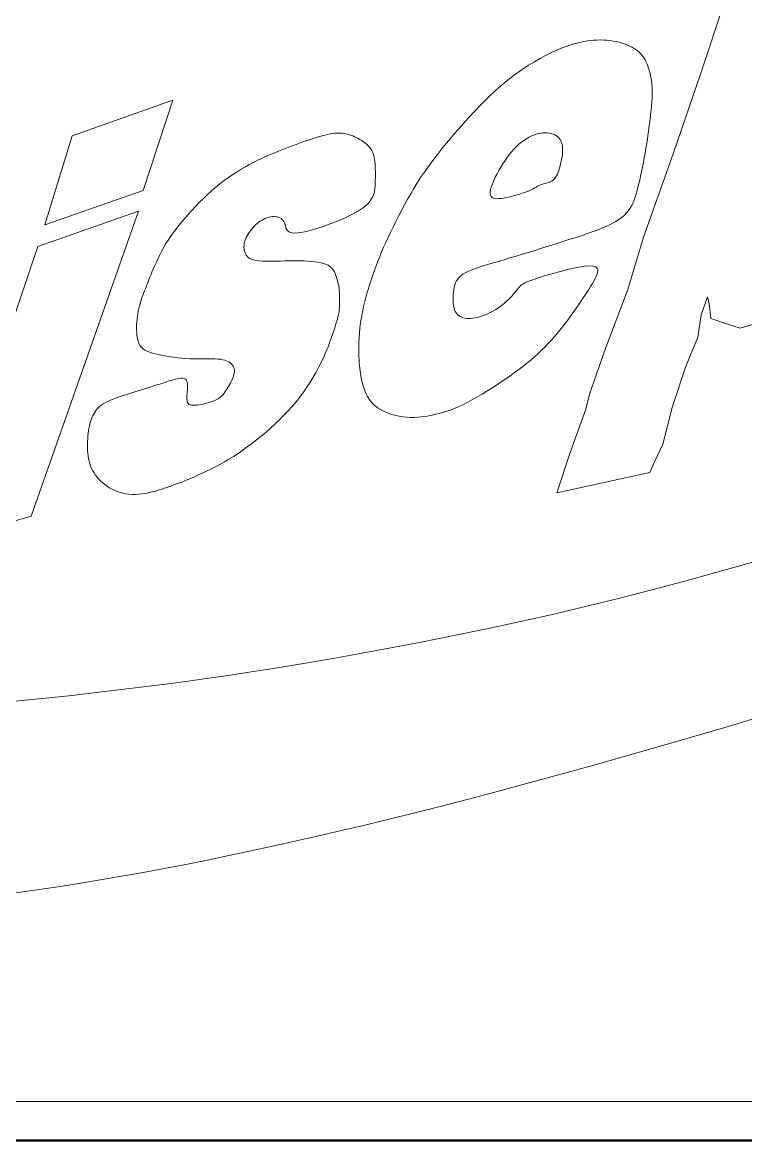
# Model space of a CAD drawing. Header units: millimetres. Extents: x 150 to 4305, y 150 to 3000.
# Drawn here: x 1101.8 to 1163.6, y 150 to 245.6 of the extents above; entities that cross this region are included whole.
import ezdxf

# ---------------------------------------------------------------- set-up
doc = ezdxf.new("R2010")
doc.units = ezdxf.units.MM
doc.header["$LTSCALE"] = 15
for name, color, linetype, lineweight in [('圖框 (ISO)', 7, 'Continuous', 50), ('圖框層', 7, 'Continuous', 20), ('標題 (ISO)', 7, 'Continuous', 50), ('輪廓線層', 7, 'Continuous', 13)]:
    doc.layers.add(name, color=color, linetype=linetype, lineweight=lineweight)
doc.styles.add('文字型式124', font='kaiu.ttf')
doc.styles.add('文字型式61', font='kaiu.ttf')
doc.styles.add('文字型式65', font='kaiu.ttf')
doc.styles.add('文字型式85', font='kaiu.ttf')
doc.styles.add('文字型式88', font='kaiu.ttf')

# ---------------------------------------------------------------- blocks, each defined once
blk = doc.blocks.new('圖框 預設圖框')
at = {"layer": '圖框 (ISO)', "flags": 128}
blk.add_lwpolyline([(10, 10), (10, 200), (287, 200), (287, 10), (10, 10)], dxfattribs=at)
blk = doc.blocks.new('標題欄框 ISO')
at = {"layer": '圖框層', "color": 7}
blk.add_line((85.948, 15.0347), (362.948, 15.0347), dxfattribs=at)
at = {"layer": '輪廓線層', "color": 116, "true_color": 0x007f3f}
for p, q in [((153.2639, 20.889), (153.4051, 21.3137)), ((152.4406, 21.0229), (152.468, 21.0345)), ((152.468, 21.0345), (152.4942, 21.0447)), ((152.4942, 21.0447), (152.5195, 21.0534)), ((152.5195, 21.0534), (152.5438, 21.0609)), ((152.5438, 21.0609), (152.5672, 21.0672)), ((152.5672, 21.0672), (152.59, 21.0724)), ((152.59, 21.0724), (152.612, 21.0765)), ((152.612, 21.0765), (152.6335, 21.0797)), ((152.6335, 21.0797), (152.6543, 21.0819)), ((152.6543, 21.0819), (152.6745, 21.0832)), ((152.6745, 21.0832), (152.6941, 21.0836)), ((152.6941, 21.0836), (152.7132, 21.0832)), ((152.7132, 21.0832), (152.7317, 21.0821)), ((152.7317, 21.0821), (152.7497, 21.0801)), ((152.7497, 21.0801), (152.7672, 21.0774)), ((152.7672, 21.0774), (152.7841, 21.0741)), ((152.7841, 21.0741), (152.8004, 21.0701)), ((152.8004, 21.0701), (152.8161, 21.0657)), ((152.8161, 21.0657), (152.8311, 21.0607)), ((152.8311, 21.0607), (152.8453, 21.0554)), ((152.8453, 21.0554), (152.8588, 21.0497)), ((152.8588, 21.0497), (152.8714, 21.0437)), ((152.8714, 21.0437), (152.8832, 21.0375)), ((152.8832, 21.0375), (152.8942, 21.0308)), ((152.8942, 21.0308), (152.9044, 21.0237)), ((152.3184, 20.9598), (152.351, 20.9783)), ((152.351, 20.9783), (152.3822, 20.9949)), ((152.3822, 20.9949), (152.412, 21.0097)), ((152.412, 21.0097), (152.4406, 21.0229)), ((152.9044, 21.0237), (152.914, 21.0158)), ((152.914, 21.0158), (152.9229, 21.0071)), ((152.9229, 21.0071), (152.9313, 20.9973)), ((152.9313, 20.9973), (152.9392, 20.9863)), ((152.9392, 20.9863), (152.9467, 20.974)), ((152.9467, 20.974), (152.9537, 20.9602)), ((152.2136, 20.8907), (152.2497, 20.9161)), ((152.2497, 20.9161), (152.2847, 20.9391)), ((152.2847, 20.9391), (152.3184, 20.9598)), ((152.9537, 20.9602), (152.9604, 20.945)), ((152.9604, 20.945), (152.9665, 20.9286)), ((152.9665, 20.9286), (152.972, 20.9112)), ((152.972, 20.9112), (152.9769, 20.8929)), ((152.1383, 20.8315), (152.1764, 20.8625)), ((152.1764, 20.8625), (152.2136, 20.8907)), ((152.9769, 20.8929), (152.9811, 20.8739)), ((152.9811, 20.8739), (152.9845, 20.8544)), ((152.9845, 20.8544), (152.987, 20.8345)), ((153.111, 20.4407), (153.2639, 20.889)), ((152.0593, 20.7601), (152.0992, 20.7973)), ((152.0992, 20.7973), (152.1383, 20.8315)), ((152.987, 20.8345), (152.9886, 20.8143)), ((152.9886, 20.8143), (152.9893, 20.7938)), ((152.9893, 20.7938), (152.9892, 20.7729)), ((149.686, 20.5378), (150.2595, 20.7397)), ((150.2595, 20.7397), (150.0901, 20.2253)), ((151.9788, 20.6787), (152.019, 20.7203)), ((152.019, 20.7203), (152.0593, 20.7601)), ((152.987, 20.7293), (152.9851, 20.7064)), ((152.9884, 20.7514), (152.987, 20.7293)), ((152.9892, 20.7729), (152.9884, 20.7514)), ((151.9391, 20.636), (151.9788, 20.6787)), ((152.98, 20.6579), (152.9769, 20.6321)), ((152.9827, 20.6826), (152.98, 20.6579)), ((152.9851, 20.7064), (152.9827, 20.6826)), ((151.8635, 20.5502), (151.9006, 20.5929)), ((151.9006, 20.5929), (151.9391, 20.636)), ((152.9736, 20.6054), (152.97, 20.5781)), ((152.9769, 20.6321), (152.9736, 20.6054)), ((149.5296, 20.0299), (149.686, 20.5378)), ((151.0368, 20.5152), (151.0543, 20.521)), ((151.0543, 20.521), (151.0712, 20.5264)), ((151.0712, 20.5264), (151.0874, 20.5313)), ((151.0874, 20.5313), (151.1029, 20.5357)), ((151.1029, 20.5357), (151.1177, 20.5397)), ((151.1177, 20.5397), (151.1318, 20.5431)), ((151.1318, 20.5431), (151.1451, 20.5461)), ((151.1451, 20.5461), (151.1577, 20.5485)), ((151.1577, 20.5485), (151.1697, 20.5503)), ((151.1697, 20.5503), (151.181, 20.5516)), ((151.181, 20.5516), (151.1919, 20.5525)), ((151.1919, 20.5525), (151.2025, 20.5527)), ((151.2025, 20.5527), (151.2128, 20.5525)), ((151.2128, 20.5525), (151.2229, 20.5517)), ((151.2229, 20.5517), (151.2329, 20.5505)), ((151.2329, 20.5505), (151.2429, 20.5487)), ((151.2429, 20.5487), (151.253, 20.5464)), ((151.253, 20.5464), (151.2632, 20.5436)), ((151.2632, 20.5436), (151.2733, 20.5403)), ((151.2733, 20.5403), (151.2835, 20.5365)), ((151.2835, 20.5365), (151.2937, 20.5322)), ((151.2937, 20.5322), (151.3039, 20.5274)), ((151.3039, 20.5274), (151.3142, 20.522)), ((151.3142, 20.522), (151.3245, 20.5162)), ((151.8285, 20.5086), (151.8635, 20.5502)), ((152.2579, 20.5112), (152.2732, 20.5209)), ((152.2732, 20.5209), (152.2886, 20.5294)), ((152.2886, 20.5294), (152.3041, 20.5368)), ((152.3041, 20.5368), (152.3194, 20.5429)), ((152.3194, 20.5429), (152.3346, 20.5477)), ((152.3346, 20.5477), (152.3494, 20.5512)), ((152.3494, 20.5512), (152.3637, 20.5535)), ((152.3637, 20.5535), (152.3774, 20.5544)), ((152.3774, 20.5544), (152.3905, 20.5542)), ((152.3905, 20.5542), (152.4029, 20.5528)), ((152.4029, 20.5528), (152.4146, 20.5504)), ((152.4146, 20.5504), (152.4253, 20.5469)), ((152.4253, 20.5469), (152.4352, 20.5424)), ((152.4352, 20.5424), (152.444, 20.5371)), ((152.444, 20.5371), (152.4519, 20.5309)), ((152.4519, 20.5309), (152.4586, 20.524)), ((152.4586, 20.524), (152.4644, 20.5162)), ((152.9622, 20.5222), (152.958, 20.4941)), ((152.9662, 20.5503), (152.9622, 20.5222)), ((152.97, 20.5781), (152.9662, 20.5503)), ((150.8601, 20.4493), (150.8803, 20.4573)), ((150.8803, 20.4573), (150.9006, 20.4653)), ((150.9006, 20.4653), (150.9208, 20.4731)), ((150.9208, 20.4731), (150.941, 20.4808)), ((150.941, 20.4808), (150.961, 20.4883)), ((150.961, 20.4883), (150.9807, 20.4955)), ((150.9807, 20.4955), (150.9999, 20.5024)), ((150.9999, 20.5024), (151.0187, 20.509)), ((151.0187, 20.509), (151.0368, 20.5152)), ((151.3245, 20.5162), (151.3347, 20.5099)), ((151.3347, 20.5099), (151.3446, 20.5031)), ((151.3446, 20.5031), (151.3542, 20.4959)), ((151.3542, 20.4959), (151.3632, 20.4883)), ((151.3632, 20.4883), (151.3717, 20.4804)), ((151.3717, 20.4804), (151.3793, 20.4721)), ((151.3793, 20.4721), (151.386, 20.4635)), ((151.386, 20.4635), (151.3918, 20.4545)), ((151.7663, 20.4314), (151.796, 20.4688)), ((151.796, 20.4688), (151.8285, 20.5086)), ((152.188, 20.4463), (152.201, 20.4613)), ((152.201, 20.4613), (152.2144, 20.4754)), ((152.2144, 20.4754), (152.2284, 20.4884)), ((152.2284, 20.4884), (152.2429, 20.5004)), ((152.2429, 20.5004), (152.2579, 20.5112)), ((152.4644, 20.5162), (152.4692, 20.5077)), ((152.4692, 20.5077), (152.473, 20.4985)), ((152.473, 20.4985), (152.4759, 20.4886)), ((152.4759, 20.4886), (152.4779, 20.4781)), ((152.4779, 20.4781), (152.479, 20.467)), ((152.479, 20.467), (152.4793, 20.4552)), ((152.9536, 20.4662), (152.949, 20.4386)), ((152.958, 20.4941), (152.9536, 20.4662)), ((150.7173, 20.3854), (150.7387, 20.3962)), ((150.7387, 20.3962), (150.7595, 20.4062)), ((150.7595, 20.4062), (150.7799, 20.4156)), ((150.7799, 20.4156), (150.8001, 20.4245)), ((150.8001, 20.4245), (150.8201, 20.433)), ((150.8201, 20.433), (150.84, 20.4412)), ((150.84, 20.4412), (150.8601, 20.4493)), ((151.3918, 20.4545), (151.3965, 20.4453)), ((151.3965, 20.4453), (151.4004, 20.4356)), ((151.4004, 20.4356), (151.4036, 20.4253)), ((151.4036, 20.4253), (151.4061, 20.4145)), ((151.4061, 20.4145), (151.4081, 20.403)), ((151.4081, 20.403), (151.4096, 20.3908)), ((151.7146, 20.3625), (151.7393, 20.3961)), ((151.7393, 20.3961), (151.7663, 20.4314)), ((152.1396, 20.378), (152.1512, 20.3962)), ((152.1512, 20.3962), (152.1631, 20.4137)), ((152.1631, 20.4137), (152.1754, 20.4304)), ((152.1754, 20.4304), (152.188, 20.4463)), ((152.4736, 20.4047), (152.4709, 20.3917)), ((152.4759, 20.4177), (152.4736, 20.4047)), ((152.4776, 20.4305), (152.4759, 20.4177)), ((152.4788, 20.4431), (152.4776, 20.4305)), ((152.4793, 20.4552), (152.4788, 20.4431)), ((152.9443, 20.4116), (152.9394, 20.3851)), ((152.9402, 19.9605), (153.111, 20.4407)), ((152.949, 20.4386), (152.9443, 20.4116)), ((150.6012, 20.3168), (150.6254, 20.3325)), ((150.6254, 20.3325), (150.6492, 20.3472)), ((150.6492, 20.3472), (150.6726, 20.361)), ((150.6726, 20.361), (150.6953, 20.3737)), ((150.6953, 20.3737), (150.7173, 20.3854)), ((151.4096, 20.3908), (151.4108, 20.3778)), ((151.4108, 20.3778), (151.4117, 20.3639)), ((151.4117, 20.3639), (151.4123, 20.3493)), ((151.4123, 20.3493), (151.4127, 20.334)), ((151.4127, 20.334), (151.4128, 20.3181)), ((151.6707, 20.2991), (151.6918, 20.3303)), ((151.6918, 20.3303), (151.7146, 20.3625)), ((152.106, 20.3204), (152.1168, 20.3399)), ((152.1168, 20.3399), (152.1281, 20.3592)), ((152.1281, 20.3592), (152.1396, 20.378)), ((152.4537, 20.3303), (152.4494, 20.3196)), ((152.4576, 20.3417), (152.4537, 20.3303)), ((152.4612, 20.3537), (152.4576, 20.3417)), ((152.4647, 20.3661), (152.4612, 20.3537)), ((152.4679, 20.3788), (152.4647, 20.3661)), ((152.4709, 20.3917), (152.4679, 20.3788)), ((152.9291, 20.3336), (152.9237, 20.3086)), ((152.9343, 20.3591), (152.9291, 20.3336)), ((152.9394, 20.3851), (152.9343, 20.3591)), ((150.5276, 20.2635), (150.5522, 20.2822)), ((150.5522, 20.2822), (150.5767, 20.3)), ((150.5767, 20.3), (150.6012, 20.3168)), ((151.4116, 20.2686), (151.4107, 20.2518)), ((151.4123, 20.2853), (151.4116, 20.2686)), ((151.4127, 20.3019), (151.4123, 20.2853)), ((151.4128, 20.3181), (151.4127, 20.3019)), ((151.632, 20.2378), (151.6509, 20.2684)), ((151.6509, 20.2684), (151.6707, 20.2991)), ((152.0789, 20.264), (152.0868, 20.2821)), ((152.0868, 20.2821), (152.0959, 20.301)), ((152.0959, 20.301), (152.106, 20.3204)), ((152.379, 20.2658), (152.3701, 20.2634)), ((152.3878, 20.2681), (152.379, 20.2658)), ((152.3964, 20.2705), (152.3878, 20.2681)), ((152.4048, 20.2733), (152.3964, 20.2705)), ((152.4129, 20.2767), (152.4048, 20.2733)), ((152.4205, 20.2809), (152.4129, 20.2767)), ((152.4275, 20.2863), (152.4205, 20.2809)), ((152.4338, 20.2929), (152.4275, 20.2863)), ((152.4395, 20.3008), (152.4338, 20.2929)), ((152.4447, 20.3097), (152.4395, 20.3008)), ((152.4494, 20.3196), (152.4447, 20.3097)), ((152.9181, 20.2839), (152.9123, 20.2596)), ((152.9237, 20.3086), (152.9181, 20.2839)), ((150.0901, 20.2253), (149.5296, 20.0299)), ((150.4554, 20.2013), (150.4791, 20.2229)), ((150.4791, 20.2229), (150.5032, 20.2437)), ((150.5032, 20.2437), (150.5276, 20.2635)), ((151.4069, 20.2181), (151.4024, 20.2012)), ((151.4094, 20.235), (151.4069, 20.2181)), ((151.4107, 20.2518), (151.4094, 20.235)), ((151.5959, 20.1756), (151.6138, 20.207)), ((151.6138, 20.207), (151.632, 20.2378)), ((152.0657, 20.2074), (152.0658, 20.2186)), ((152.0679, 20.1984), (152.0657, 20.2074)), ((152.0658, 20.2186), (152.0682, 20.2319)), ((152.0682, 20.2319), (152.0726, 20.2472)), ((152.0726, 20.2472), (152.0789, 20.264)), ((152.2242, 20.2022), (152.2119, 20.1987)), ((152.2354, 20.2055), (152.2242, 20.2022)), ((152.2457, 20.2086), (152.2354, 20.2055)), ((152.2552, 20.2115), (152.2457, 20.2086)), ((152.2641, 20.2145), (152.2552, 20.2115)), ((152.2725, 20.2175), (152.2641, 20.2145)), ((152.2805, 20.2206), (152.2725, 20.2175)), ((152.2883, 20.224), (152.2805, 20.2206)), ((152.296, 20.2277), (152.2883, 20.224)), ((152.3038, 20.2317), (152.296, 20.2277)), ((152.3116, 20.236), (152.3038, 20.2317)), ((152.3196, 20.2405), (152.3116, 20.236)), ((152.3277, 20.245), (152.3196, 20.2405)), ((152.3359, 20.2494), (152.3277, 20.245)), ((152.3442, 20.2535), (152.3359, 20.2494)), ((152.3527, 20.2573), (152.3442, 20.2535)), ((152.3613, 20.2606), (152.3527, 20.2573)), ((152.3701, 20.2634), (152.3613, 20.2606)), ((152.9, 20.212), (152.893, 20.1887)), ((152.9063, 20.2356), (152.9, 20.212)), ((152.9123, 20.2596), (152.9063, 20.2356)), ((150.3876, 20.1338), (150.4095, 20.1565)), ((150.4095, 20.1565), (150.4322, 20.1791)), ((150.4322, 20.1791), (150.4554, 20.2013)), ((151.3674, 20.1483), (151.3456, 20.1297)), ((151.3835, 20.1663), (151.3674, 20.1483)), ((151.3949, 20.1839), (151.3835, 20.1663)), ((151.4024, 20.2012), (151.3949, 20.1839)), ((151.5613, 20.1118), (151.5784, 20.1438)), ((151.5784, 20.1438), (151.5959, 20.1756)), ((152.0721, 20.1912), (152.0679, 20.1984)), ((152.0782, 20.1859), (152.0721, 20.1912)), ((152.0859, 20.1822), (152.0782, 20.1859)), ((152.0951, 20.18), (152.0859, 20.1822)), ((152.1057, 20.179), (152.0951, 20.18)), ((152.1174, 20.1792), (152.1057, 20.179)), ((152.13, 20.1803), (152.1174, 20.1792)), ((152.1434, 20.1823), (152.13, 20.1803)), ((152.1572, 20.1849), (152.1434, 20.1823)), ((152.1712, 20.188), (152.1572, 20.1849)), ((152.1852, 20.1914), (152.1712, 20.188)), ((152.1988, 20.195), (152.1852, 20.1914)), ((152.2119, 20.1987), (152.1988, 20.195)), ((152.8744, 20.1438), (152.8619, 20.1224)), ((152.8846, 20.1659), (152.8744, 20.1438)), ((152.893, 20.1887), (152.8846, 20.1659)), ((150.064, 20.1081), (149.4514, 18.3695)), ((149.4905, 19.9062), (150.064, 20.1081)), ((150.327, 20.0666), (150.3463, 20.0886)), ((150.3463, 20.0886), (150.3665, 20.1111)), ((150.3665, 20.1111), (150.3876, 20.1338)), ((150.817, 20.0756), (150.807, 20.0737)), ((150.8268, 20.0768), (150.817, 20.0756)), ((150.8362, 20.0771), (150.8268, 20.0768)), ((150.8453, 20.0765), (150.8362, 20.0771)), ((150.8538, 20.0752), (150.8453, 20.0765)), ((150.8618, 20.073), (150.8538, 20.0752)), ((151.282, 20.0906), (151.2411, 20.0707)), ((151.3173, 20.1105), (151.282, 20.0906)), ((151.3456, 20.1297), (151.3173, 20.1105)), ((151.5288, 20.0483), (151.5448, 20.0799)), ((151.5448, 20.0799), (151.5613, 20.1118)), ((152.8276, 20.0822), (152.8048, 20.0636)), ((152.8465, 20.1018), (152.8276, 20.0822)), ((152.8619, 20.1224), (152.8465, 20.1018)), ((150.2757, 20.0038), (150.2918, 20.0243)), ((150.2918, 20.0243), (150.3089, 20.0452)), ((150.3089, 20.0452), (150.327, 20.0666)), ((150.7143, 20.0122), (150.7068, 20.0034)), ((150.7222, 20.0208), (150.7143, 20.0122)), ((150.7305, 20.0291), (150.7222, 20.0208)), ((150.7392, 20.037), (150.7305, 20.0291)), ((150.7482, 20.0443), (150.7392, 20.037)), ((150.7575, 20.0512), (150.7482, 20.0443)), ((150.7671, 20.0573), (150.7575, 20.0512)), ((150.7769, 20.0626), (150.7671, 20.0573)), ((150.7869, 20.0672), (150.7769, 20.0626)), ((150.797, 20.0708), (150.7869, 20.0672)), ((150.807, 20.0737), (150.797, 20.0708)), ((150.8691, 20.0699), (150.8618, 20.073)), ((150.8758, 20.066), (150.8691, 20.0699)), ((150.8818, 20.0612), (150.8758, 20.066)), ((150.8871, 20.0555), (150.8818, 20.0612)), ((150.8916, 20.0488), (150.8871, 20.0555)), ((150.8955, 20.0412), (150.8916, 20.0488)), ((150.8985, 20.0325), (150.8955, 20.0412)), ((150.901, 20.023), (150.8985, 20.0325)), ((150.9037, 20.0131), (150.901, 20.023)), ((150.9078, 20.0036), (150.9037, 20.0131)), ((151.1042, 20.0168), (151.0602, 20.0029)), ((151.1503, 20.0331), (151.1042, 20.0168)), ((151.1966, 20.0513), (151.1503, 20.0331)), ((151.2411, 20.0707), (151.1966, 20.0513)), ((151.4989, 19.9868), (151.5135, 20.0172)), ((151.5135, 20.0172), (151.5288, 20.0483)), ((152.7124, 20.0142), (152.6756, 19.9995)), ((152.7466, 20.0298), (152.7124, 20.0142)), ((152.7776, 20.0462), (152.7466, 20.0298)), ((152.8048, 20.0636), (152.7776, 20.0462)), ((150.2327, 19.9433), (150.2462, 19.9634)), ((150.2462, 19.9634), (150.2605, 19.9836)), ((150.2605, 19.9836), (150.2757, 20.0038)), ((150.6733, 19.9488), (150.67, 19.9397)), ((150.6774, 19.958), (150.6733, 19.9488)), ((150.682, 19.9671), (150.6774, 19.958)), ((150.6874, 19.9763), (150.682, 19.9671)), ((150.6933, 19.9854), (150.6874, 19.9763)), ((150.6998, 19.9945), (150.6933, 19.9854)), ((150.7068, 20.0034), (150.6998, 19.9945)), ((150.9143, 19.9952), (150.9078, 20.0036)), ((150.9243, 19.9884), (150.9143, 19.9952)), ((150.9388, 19.9841), (150.9243, 19.9884)), ((150.959, 19.9829), (150.9388, 19.9841)), ((150.9859, 19.9855), (150.959, 19.9829)), ((151.0201, 19.9923), (150.9859, 19.9855)), ((151.0602, 20.0029), (151.0201, 19.9923)), ((151.4721, 19.9293), (151.4851, 19.9575)), ((151.4851, 19.9575), (151.4989, 19.9868)), ((152.5562, 19.9587), (152.5155, 19.9459)), ((152.5968, 19.9719), (152.5562, 19.9587)), ((152.6368, 19.9854), (152.5968, 19.9719)), ((152.6756, 19.9995), (152.6368, 19.9854)), ((152.85, 19.6624), (152.9402, 19.9605)), ((148.9171, 18.2133), (149.4905, 19.9062)), ((150.1962, 19.8811), (150.2078, 19.9022)), ((150.2078, 19.9022), (150.2199, 19.9229)), ((150.2199, 19.9229), (150.2327, 19.9433)), ((150.6647, 19.9128), (150.6645, 19.9042)), ((150.6645, 19.9042), (150.665, 19.8957)), ((150.6657, 19.9217), (150.6647, 19.9128)), ((150.665, 19.8957), (150.6662, 19.8874)), ((150.6675, 19.9306), (150.6657, 19.9217)), ((150.6662, 19.8874), (150.6681, 19.8794)), ((150.67, 19.9397), (150.6675, 19.9306)), ((151.4484, 19.8755), (151.4599, 19.9021)), ((151.4599, 19.9021), (151.4721, 19.9293)), ((152.3218, 19.8845), (152.2851, 19.8731)), ((152.3592, 19.8963), (152.3218, 19.8845)), ((152.3973, 19.9083), (152.3592, 19.8963)), ((152.436, 19.9206), (152.3973, 19.9083)), ((152.4755, 19.9332), (152.436, 19.9206)), ((152.5155, 19.9459), (152.4755, 19.9332)), ((150.1654, 19.8176), (150.175, 19.8386)), ((150.175, 19.8386), (150.1853, 19.8598)), ((150.1853, 19.8598), (150.1962, 19.8811)), ((150.6681, 19.8794), (150.6707, 19.8717)), ((150.6707, 19.8717), (150.6739, 19.8643)), ((150.6739, 19.8643), (150.6778, 19.8572)), ((150.6778, 19.8572), (150.6827, 19.8506)), ((150.6827, 19.8506), (150.6888, 19.8445)), ((150.6888, 19.8445), (150.6965, 19.839)), ((150.6965, 19.839), (150.7061, 19.8341)), ((150.7061, 19.8341), (150.7178, 19.83)), ((150.7178, 19.83), (150.7321, 19.8267)), ((150.7321, 19.8267), (150.7491, 19.8243)), ((150.7491, 19.8243), (150.7691, 19.8229)), ((150.7691, 19.8229), (150.7917, 19.8223)), ((150.7917, 19.8223), (150.8164, 19.8222)), ((150.8164, 19.8222), (150.8426, 19.8227)), ((150.8426, 19.8227), (150.8698, 19.8233)), ((150.8698, 19.8233), (150.8974, 19.8241)), ((150.8974, 19.8241), (150.925, 19.8247)), ((150.925, 19.8247), (150.952, 19.825)), ((150.952, 19.825), (150.978, 19.8249)), ((150.978, 19.8249), (151.0028, 19.8243)), ((151.0028, 19.8243), (151.0262, 19.8232)), ((151.0262, 19.8232), (151.0481, 19.8215)), ((151.0481, 19.8215), (151.0685, 19.8193)), ((151.4169, 19.797), (151.427, 19.8232)), ((151.427, 19.8232), (151.4375, 19.8493)), ((151.4375, 19.8493), (151.4484, 19.8755)), ((152.1136, 19.8218), (152.0827, 19.8127)), ((152.1459, 19.8313), (152.1136, 19.8218)), ((152.1794, 19.8411), (152.1459, 19.8313)), ((152.2139, 19.8513), (152.1794, 19.8411)), ((152.2492, 19.862), (152.2139, 19.8513)), ((152.2851, 19.8731), (152.2492, 19.862)), ((150.1335, 19.7425), (150.1404, 19.7595)), ((150.1404, 19.7595), (150.1481, 19.7778)), ((150.1481, 19.7778), (150.1564, 19.7973)), ((150.1564, 19.7973), (150.1654, 19.8176)), ((151.0685, 19.8193), (151.0872, 19.8165)), ((151.0872, 19.8165), (151.1041, 19.8131)), ((151.1041, 19.8131), (151.1191, 19.8091)), ((151.1191, 19.8091), (151.1321, 19.8045)), ((151.1321, 19.8045), (151.1432, 19.7992)), ((151.1432, 19.7992), (151.1528, 19.7932)), ((151.1528, 19.7932), (151.1609, 19.7865)), ((151.1609, 19.7865), (151.1679, 19.779)), ((151.1679, 19.779), (151.1739, 19.7708)), ((151.1739, 19.7708), (151.1791, 19.7618)), ((151.1791, 19.7618), (151.1838, 19.7519)), ((151.3974, 19.7429), (151.4071, 19.7703)), ((151.4071, 19.7703), (151.4169, 19.797)), ((151.9247, 19.756), (151.9112, 19.748)), ((151.9402, 19.7638), (151.9247, 19.756)), ((151.958, 19.7715), (151.9402, 19.7638)), ((151.9782, 19.7793), (151.958, 19.7715)), ((152.001, 19.7873), (151.9782, 19.7793)), ((152.0262, 19.7955), (152.001, 19.7873)), ((152.0535, 19.8039), (152.0262, 19.7955)), ((152.0827, 19.8127), (152.0535, 19.8039)), ((152.4118, 19.7495), (152.4518, 19.7608)), ((152.4518, 19.7608), (152.4928, 19.7715)), ((152.4928, 19.7715), (152.5331, 19.7812)), ((152.5331, 19.7812), (152.5709, 19.789)), ((152.5709, 19.789), (152.6047, 19.7942)), ((152.6047, 19.7942), (152.6326, 19.7963)), ((152.6326, 19.7963), (152.6534, 19.7948)), ((152.6534, 19.7948), (152.6675, 19.7898)), ((152.6675, 19.7898), (152.6757, 19.7818)), ((152.6779, 19.7587), (152.6735, 19.7445)), ((152.6757, 19.7818), (152.6789, 19.7714)), ((152.6789, 19.7714), (152.6779, 19.7587)), ((150.1115, 19.6881), (150.1163, 19.7001)), ((150.1163, 19.7001), (150.1215, 19.713)), ((150.1215, 19.713), (150.1272, 19.7271)), ((150.1272, 19.7271), (150.1335, 19.7425)), ((151.1838, 19.7519), (151.188, 19.7412)), ((151.188, 19.7412), (151.1919, 19.7298)), ((151.1919, 19.7298), (151.1955, 19.7178)), ((151.1955, 19.7178), (151.1986, 19.7053)), ((151.1986, 19.7053), (151.2014, 19.6925)), ((151.2014, 19.6925), (151.2037, 19.6795)), ((151.3786, 19.6853), (151.3879, 19.7145)), ((151.3879, 19.7145), (151.3974, 19.7429)), ((151.8696, 19.6988), (151.8652, 19.6865)), ((151.8751, 19.7103), (151.8696, 19.6988)), ((151.8818, 19.7209), (151.8751, 19.7103)), ((151.89, 19.7306), (151.8818, 19.7209)), ((151.8997, 19.7396), (151.89, 19.7306)), ((151.9112, 19.748), (151.8997, 19.7396)), ((152.2439, 19.6866), (152.2523, 19.6927)), ((152.2523, 19.6927), (152.2628, 19.6986)), ((152.2628, 19.6986), (152.2761, 19.7048)), ((152.2761, 19.7048), (152.2932, 19.7116)), ((152.2932, 19.7116), (152.3149, 19.7193)), ((152.3149, 19.7193), (152.3419, 19.7282)), ((152.3419, 19.7282), (152.3746, 19.7384)), ((152.3746, 19.7384), (152.4118, 19.7495)), ((152.6488, 19.6959), (152.6387, 19.6789)), ((152.6582, 19.7127), (152.6488, 19.6959)), ((152.6667, 19.729), (152.6582, 19.7127)), ((152.6735, 19.7445), (152.6667, 19.729)), ((150.0853, 19.6206), (150.0898, 19.6324)), ((150.0898, 19.6324), (150.0941, 19.6437)), ((150.0941, 19.6437), (150.0984, 19.6548)), ((150.0984, 19.6548), (150.1027, 19.6657)), ((150.1027, 19.6657), (150.107, 19.6767)), ((150.107, 19.6767), (150.1115, 19.6881)), ((151.2037, 19.6795), (151.2056, 19.6664)), ((151.2056, 19.6664), (151.2071, 19.6534)), ((151.2071, 19.6534), (151.2082, 19.6406)), ((151.2082, 19.6406), (151.2089, 19.628)), ((151.3609, 19.6251), (151.3695, 19.6554)), ((151.3695, 19.6554), (151.3786, 19.6853)), ((151.8564, 19.6333), (151.8559, 19.6201)), ((151.8575, 19.6468), (151.8564, 19.6333)), ((151.8593, 19.6603), (151.8575, 19.6468)), ((151.8618, 19.6736), (151.8593, 19.6603)), ((151.8652, 19.6865), (151.8618, 19.6736)), ((152.1911, 19.6261), (152.2, 19.6365)), ((152.2, 19.6365), (152.2083, 19.6466)), ((152.2083, 19.6466), (152.216, 19.6562)), ((152.216, 19.6562), (152.2233, 19.6651)), ((152.2233, 19.6651), (152.2302, 19.6732)), ((152.2302, 19.6732), (152.2368, 19.6802)), ((152.2368, 19.6802), (152.2439, 19.6866)), ((152.6168, 19.6441), (152.6052, 19.6265)), ((152.628, 19.6616), (152.6168, 19.6441)), ((152.6387, 19.6789), (152.628, 19.6616)), ((152.7247, 19.3318), (152.85, 19.6624)), ((150.0651, 19.5549), (150.0686, 19.569)), ((150.0686, 19.569), (150.0725, 19.5826)), ((150.0725, 19.5826), (150.0766, 19.5958)), ((150.0766, 19.5958), (150.0809, 19.6084)), ((150.0809, 19.6084), (150.0853, 19.6206)), ((151.2083, 19.5717), (151.2078, 19.5624)), ((151.2088, 19.5819), (151.2083, 19.5717)), ((151.2091, 19.5926), (151.2088, 19.5819)), ((151.2089, 19.628), (151.2092, 19.6158)), ((151.2093, 19.6039), (151.2091, 19.5926)), ((151.2092, 19.6158), (151.2093, 19.6039)), ((151.3454, 19.5638), (151.3528, 19.5945)), ((151.3528, 19.5945), (151.3609, 19.6251)), ((151.8559, 19.6201), (151.8557, 19.6073)), ((151.8557, 19.6073), (151.8559, 19.5951)), ((151.8559, 19.5951), (151.8564, 19.5836)), ((151.8564, 19.5836), (151.8574, 19.5728)), ((151.8574, 19.5728), (151.859, 19.5626)), ((152.1233, 19.5643), (152.1363, 19.5738)), ((152.1363, 19.5738), (152.1487, 19.5838)), ((152.1487, 19.5838), (152.1604, 19.5941)), ((152.1604, 19.5941), (152.1714, 19.6047)), ((152.1714, 19.6047), (152.1816, 19.6154)), ((152.1816, 19.6154), (152.1911, 19.6261)), ((152.569, 19.5732), (152.5568, 19.5555)), ((152.5812, 19.591), (152.569, 19.5732)), ((152.5933, 19.6087), (152.5812, 19.591)), ((152.6052, 19.6265), (152.5933, 19.6087)), ((153.304, 19.6198), (153.2689, 19.5171)), ((153.314, 19.5797), (153.304, 19.6198)), ((153.324, 19.4971), (153.314, 19.5797)), ((150.0553, 19.4934), (150.0571, 19.5093)), ((150.0571, 19.5093), (150.0593, 19.5249)), ((150.0593, 19.5249), (150.062, 19.5402)), ((150.062, 19.5402), (150.0651, 19.5549)), ((151.1998, 19.5063), (151.1963, 19.4929)), ((151.2024, 19.5178), (151.1998, 19.5063)), ((151.2043, 19.5278), (151.2024, 19.5178)), ((151.2057, 19.5369), (151.2043, 19.5278)), ((151.2066, 19.5453), (151.2057, 19.5369)), ((151.2073, 19.5537), (151.2066, 19.5453)), ((151.2078, 19.5624), (151.2073, 19.5537)), ((151.3284, 19.4727), (151.3331, 19.5027)), ((151.3331, 19.5027), (151.3388, 19.5331)), ((151.3388, 19.5331), (151.3454, 19.5638)), ((151.859, 19.5626), (151.8612, 19.553)), ((151.8612, 19.553), (151.8642, 19.5441)), ((151.8642, 19.5441), (151.868, 19.5359)), ((151.868, 19.5359), (151.8728, 19.5283)), ((151.8728, 19.5283), (151.8785, 19.5213)), ((151.8785, 19.5213), (151.8852, 19.5151)), ((151.8852, 19.5151), (151.8928, 19.5097)), ((151.8928, 19.5097), (151.9013, 19.505)), ((151.9013, 19.505), (151.9107, 19.5013)), ((151.9107, 19.5013), (151.9208, 19.4984)), ((151.9817, 19.4995), (151.9954, 19.5027)), ((151.9954, 19.5027), (152.0094, 19.5068)), ((152.0094, 19.5068), (152.0237, 19.5116)), ((152.0237, 19.5116), (152.0381, 19.5173)), ((152.0381, 19.5173), (152.0526, 19.5236)), ((152.0526, 19.5236), (152.0672, 19.5306)), ((152.0672, 19.5306), (152.0816, 19.5382)), ((152.0816, 19.5382), (152.0958, 19.5464)), ((152.0958, 19.5464), (152.1097, 19.5551)), ((152.1097, 19.5551), (152.1233, 19.5643)), ((152.5192, 19.5024), (152.5061, 19.4846)), ((152.532, 19.5202), (152.5192, 19.5024)), ((152.5445, 19.5378), (152.532, 19.5202)), ((152.5568, 19.5555), (152.5445, 19.5378)), ((153.2689, 19.5171), (153.2488, 19.3894)), ((150.0529, 19.4462), (150.0532, 19.4617)), ((150.0529, 19.4311), (150.0529, 19.4462)), ((150.0532, 19.4617), (150.054, 19.4775)), ((150.054, 19.4775), (150.0553, 19.4934)), ((151.1798, 19.4377), (151.1721, 19.4145)), ((151.1864, 19.4586), (151.1798, 19.4377)), ((151.1919, 19.4771), (151.1864, 19.4586)), ((151.1963, 19.4929), (151.1919, 19.4771)), ((151.3217, 19.4144), (151.3246, 19.4433)), ((151.3246, 19.4433), (151.3284, 19.4727)), ((151.9208, 19.4984), (151.9317, 19.4966)), ((151.9317, 19.4966), (151.9433, 19.4957)), ((151.9433, 19.4957), (151.9555, 19.496)), ((151.9555, 19.496), (151.9684, 19.4973)), ((151.9684, 19.4973), (151.9817, 19.4995)), ((152.4784, 19.4483), (152.4636, 19.4299)), ((152.4925, 19.4665), (152.4784, 19.4483)), ((152.5061, 19.4846), (152.4925, 19.4665)), ((153.4067, 19.467), (153.324, 19.4971)), ((153.4895, 19.442), (153.4067, 19.467)), ((153.6073, 19.4745), (153.4895, 19.442)), ((150.0535, 19.4166), (150.0529, 19.4311)), ((150.0545, 19.4029), (150.0535, 19.4166)), ((150.056, 19.39), (150.0545, 19.4029)), ((150.0582, 19.378), (150.056, 19.39)), ((150.0612, 19.3667), (150.0582, 19.378)), ((151.1634, 19.3896), (151.1537, 19.3632)), ((151.1721, 19.4145), (151.1634, 19.3896)), ((151.3183, 19.3588), (151.3196, 19.3862)), ((151.3196, 19.3862), (151.3217, 19.4144)), ((152.4319, 19.3922), (152.415, 19.3731)), ((152.4481, 19.4112), (152.4319, 19.3922)), ((152.4636, 19.4299), (152.4481, 19.4112)), ((153.2488, 19.3894), (153.1787, 19.2191)), ((150.065, 19.3563), (150.0612, 19.3667)), ((150.0698, 19.3466), (150.065, 19.3563)), ((150.0756, 19.3379), (150.0698, 19.3466)), ((150.0826, 19.33), (150.0756, 19.3379)), ((150.0909, 19.3229), (150.0826, 19.33)), ((150.1004, 19.3166), (150.0909, 19.3229)), ((150.1112, 19.3109), (150.1004, 19.3166)), ((150.1234, 19.3058), (150.1112, 19.3109)), ((151.143, 19.3356), (151.1313, 19.3071)), ((151.1537, 19.3632), (151.143, 19.3356)), ((151.3177, 19.3322), (151.3183, 19.3588)), ((151.3177, 19.3065), (151.3177, 19.3322)), ((152.3598, 19.3157), (152.3399, 19.2968)), ((152.3789, 19.3348), (152.3598, 19.3157)), ((152.3973, 19.354), (152.3789, 19.3348)), ((152.415, 19.3731), (152.3973, 19.354)), ((152.6316, 19.0645), (152.7247, 19.3318)), ((150.1368, 19.3012), (150.1234, 19.3058)), ((150.1515, 19.2969), (150.1368, 19.3012)), ((150.1676, 19.2929), (150.1515, 19.2969)), ((150.1849, 19.289), (150.1676, 19.2929)), ((150.2036, 19.2852), (150.1849, 19.289)), ((150.2234, 19.2816), (150.2036, 19.2852)), ((150.2442, 19.2782), (150.2234, 19.2816)), ((150.2657, 19.275), (150.2442, 19.2782)), ((150.2878, 19.2722), (150.2657, 19.275)), ((150.3103, 19.2699), (150.2878, 19.2722)), ((150.333, 19.268), (150.3103, 19.2699)), ((150.3557, 19.2667), (150.333, 19.268)), ((150.3782, 19.2659), (150.3557, 19.2667)), ((150.4003, 19.2657), (150.3782, 19.2659)), ((150.4218, 19.2657), (150.4003, 19.2657)), ((150.4427, 19.2659), (150.4218, 19.2657)), ((150.4626, 19.2661), (150.4427, 19.2659)), ((150.4815, 19.2661), (150.4626, 19.2661)), ((150.4991, 19.2658), (150.4815, 19.2661)), ((150.5152, 19.265), (150.4991, 19.2658)), ((150.5298, 19.2635), (150.5152, 19.265)), ((150.5428, 19.2614), (150.5298, 19.2635)), ((150.5545, 19.2587), (150.5428, 19.2614)), ((150.5647, 19.2553), (150.5545, 19.2587)), ((150.5737, 19.2514), (150.5647, 19.2553)), ((150.5816, 19.247), (150.5737, 19.2514)), ((150.5884, 19.242), (150.5816, 19.247)), ((151.1052, 19.2491), (151.0907, 19.2199)), ((151.1187, 19.2782), (151.1052, 19.2491)), ((151.1313, 19.3071), (151.1187, 19.2782)), ((151.3184, 19.2819), (151.3177, 19.3065)), ((151.3195, 19.2583), (151.3184, 19.2819)), ((151.3211, 19.2358), (151.3195, 19.2583)), ((152.2981, 19.2596), (152.2761, 19.2414)), ((152.3194, 19.278), (152.2981, 19.2596)), ((152.3399, 19.2968), (152.3194, 19.278)), ((150.5942, 19.2365), (150.5884, 19.242)), ((150.599, 19.2306), (150.5942, 19.2365)), ((150.603, 19.2242), (150.599, 19.2306)), ((150.6061, 19.2173), (150.603, 19.2242)), ((150.6083, 19.21), (150.6061, 19.2173)), ((150.6074, 19.1766), (150.609, 19.1856)), ((150.6095, 19.2023), (150.6083, 19.21)), ((150.609, 19.1856), (150.6097, 19.1941)), ((150.6097, 19.1941), (150.6095, 19.2023)), ((151.0752, 19.1907), (151.0587, 19.1617)), ((151.0907, 19.2199), (151.0752, 19.1907)), ((151.3233, 19.2141), (151.3211, 19.2358)), ((151.3259, 19.1934), (151.3233, 19.2141)), ((151.3291, 19.1734), (151.3259, 19.1934)), ((152.2058, 19.1877), (152.181, 19.1701)), ((152.2299, 19.2055), (152.2058, 19.1877)), ((152.2533, 19.2233), (152.2299, 19.2055)), ((152.2761, 19.2414), (152.2533, 19.2233)), ((153.1787, 19.2191), (153.1035, 18.9887)), ((150.1685, 19.1174), (150.1854, 19.1229)), ((150.1854, 19.1229), (150.2018, 19.1283)), ((150.2018, 19.1283), (150.2177, 19.1335)), ((150.2177, 19.1335), (150.233, 19.1383)), ((150.233, 19.1383), (150.2476, 19.1428)), ((150.2476, 19.1428), (150.2615, 19.1468)), ((150.2615, 19.1468), (150.2745, 19.1504)), ((150.2745, 19.1504), (150.2867, 19.1532)), ((150.2867, 19.1532), (150.2978, 19.1552)), ((150.2978, 19.1552), (150.3079, 19.1562)), ((150.3079, 19.1562), (150.3168, 19.156)), ((150.3168, 19.156), (150.3244, 19.1544)), ((150.3244, 19.1544), (150.3308, 19.1513)), ((150.3308, 19.1513), (150.3357, 19.1465)), ((150.3357, 19.1465), (150.3392, 19.1399)), ((150.3392, 19.1399), (150.3414, 19.1318)), ((150.3414, 19.1318), (150.3425, 19.1224)), ((150.3425, 19.1224), (150.3428, 19.1122)), ((150.5813, 19.1178), (150.5869, 19.1278)), ((150.5869, 19.1278), (150.5922, 19.1379)), ((150.5922, 19.1379), (150.597, 19.1479)), ((150.597, 19.1479), (150.6012, 19.1577)), ((150.6012, 19.1577), (150.6047, 19.1673)), ((150.6047, 19.1673), (150.6074, 19.1766)), ((151.0413, 19.1328), (151.0228, 19.1041)), ((151.0587, 19.1617), (151.0413, 19.1328)), ((151.3327, 19.1542), (151.3291, 19.1734)), ((151.3369, 19.1356), (151.3327, 19.1542)), ((151.3416, 19.1177), (151.3369, 19.1356)), ((152.1294, 19.1347), (152.1027, 19.117)), ((152.1555, 19.1524), (152.1294, 19.1347)), ((152.181, 19.1701), (152.1555, 19.1524)), ((149.9533, 19.0498), (149.971, 19.0558)), ((149.971, 19.0558), (149.989, 19.0617)), ((149.989, 19.0617), (150.0072, 19.0674)), ((150.0072, 19.0674), (150.0254, 19.073)), ((150.0254, 19.073), (150.0436, 19.0786)), ((150.0436, 19.0786), (150.0618, 19.0841)), ((150.0618, 19.0841), (150.08, 19.0896)), ((150.08, 19.0896), (150.0981, 19.0951)), ((150.0981, 19.0951), (150.116, 19.1007)), ((150.116, 19.1007), (150.1338, 19.1062)), ((150.1338, 19.1062), (150.1513, 19.1118)), ((150.1513, 19.1118), (150.1685, 19.1174)), ((150.3395, 19.0597), (150.3391, 19.0508)), ((150.3401, 19.0693), (150.3395, 19.0597)), ((150.3409, 19.0797), (150.3401, 19.0693)), ((150.3418, 19.0905), (150.3409, 19.0797)), ((150.3425, 19.1015), (150.3418, 19.0905)), ((150.3428, 19.1122), (150.3425, 19.1015)), ((150.536, 19.0539), (150.5438, 19.062)), ((150.5438, 19.062), (150.5508, 19.0705)), ((150.5508, 19.0705), (150.5573, 19.0794)), ((150.5573, 19.0794), (150.5634, 19.0886)), ((150.5634, 19.0886), (150.5694, 19.0981)), ((150.5694, 19.0981), (150.5754, 19.1079)), ((150.5754, 19.1079), (150.5813, 19.1178)), ((151.0032, 19.0759), (150.9825, 19.0481)), ((151.0228, 19.1041), (151.0032, 19.0759)), ((151.3468, 19.1002), (151.3416, 19.1177)), ((151.3528, 19.0833), (151.3468, 19.1002)), ((151.3596, 19.067), (151.3528, 19.0833)), ((151.3674, 19.0514), (151.3596, 19.067)), ((152.0206, 19.0653), (151.9933, 19.0491)), ((152.048, 19.0821), (152.0206, 19.0653)), ((152.0755, 19.0994), (152.048, 19.0821)), ((152.1027, 19.117), (152.0755, 19.0994)), ((152.6116, 18.9794), (152.6316, 19.0645)), ((149.8326, 18.9859), (149.8413, 18.9941)), ((149.8413, 18.9941), (149.8512, 19.002)), ((149.8512, 19.002), (149.8623, 19.0096)), ((149.8623, 19.0096), (149.8749, 19.0169)), ((149.8749, 19.0169), (149.8887, 19.024)), ((149.8887, 19.024), (149.9036, 19.0307)), ((149.9036, 19.0307), (149.9194, 19.0373)), ((149.9194, 19.0373), (149.9361, 19.0436)), ((149.9361, 19.0436), (149.9533, 19.0498)), ((150.3391, 19.0508), (150.3391, 19.0428)), ((150.3391, 19.0428), (150.3395, 19.0354)), ((150.3395, 19.0354), (150.3404, 19.0289)), ((150.3404, 19.0289), (150.3417, 19.023)), ((150.3417, 19.023), (150.3435, 19.0179)), ((150.3435, 19.0179), (150.3458, 19.0135)), ((150.3458, 19.0135), (150.3488, 19.0098)), ((150.3488, 19.0098), (150.3525, 19.0067)), ((150.3525, 19.0067), (150.3571, 19.0044)), ((150.3571, 19.0044), (150.3627, 19.0027)), ((150.3627, 19.0027), (150.3693, 19.0017)), ((150.3693, 19.0017), (150.3771, 19.0014)), ((150.3771, 19.0014), (150.3863, 19.0017)), ((150.3863, 19.0017), (150.397, 19.0026)), ((150.397, 19.0026), (150.4092, 19.0042)), ((150.4092, 19.0042), (150.4225, 19.0064)), ((150.4225, 19.0064), (150.4367, 19.0093)), ((150.4367, 19.0093), (150.4513, 19.0128)), ((150.4513, 19.0128), (150.466, 19.0168)), ((150.466, 19.0168), (150.4803, 19.0215)), ((150.4803, 19.0215), (150.4939, 19.0268)), ((150.4939, 19.0268), (150.5064, 19.0328)), ((150.5064, 19.0328), (150.5175, 19.0393)), ((150.5175, 19.0393), (150.5273, 19.0464)), ((150.5273, 19.0464), (150.536, 19.0539)), ((150.938, 18.9941), (150.9144, 18.968)), ((150.9608, 19.0208), (150.938, 18.9941)), ((150.9825, 19.0481), (150.9608, 19.0208)), ((151.3765, 19.0365), (151.3674, 19.0514)), ((151.387, 19.0224), (151.3765, 19.0365)), ((151.3991, 19.0092), (151.387, 19.0224)), ((151.413, 18.9968), (151.3991, 19.0092)), ((151.4287, 18.9854), (151.413, 18.9968)), ((151.8901, 18.9954), (151.8665, 18.9852)), ((151.9146, 19.0069), (151.8901, 18.9954)), ((151.9401, 19.0198), (151.9146, 19.0069)), ((151.9664, 19.0339), (151.9401, 19.0198)), ((151.9933, 19.0491), (151.9664, 19.0339)), ((149.7939, 18.9185), (149.7979, 18.9293)), ((149.7979, 18.9293), (149.8023, 18.9397)), ((149.8023, 18.9397), (149.8071, 18.9496)), ((149.8071, 18.9496), (149.8124, 18.9592)), ((149.8124, 18.9592), (149.8183, 18.9685)), ((149.8183, 18.9685), (149.825, 18.9774)), ((149.825, 18.9774), (149.8326, 18.9859)), ((150.8901, 18.9425), (150.8652, 18.9177)), ((150.9144, 18.968), (150.8901, 18.9425)), ((151.4462, 18.9749), (151.4287, 18.9854)), ((151.465, 18.9655), (151.4462, 18.9749)), ((151.485, 18.9572), (151.465, 18.9655)), ((151.5058, 18.95), (151.485, 18.9572)), ((151.5271, 18.944), (151.5058, 18.95)), ((151.5487, 18.9391), (151.5271, 18.944)), ((151.5704, 18.9356), (151.5487, 18.9391)), ((151.5917, 18.9333), (151.5704, 18.9356)), ((151.6129, 18.9323), (151.5917, 18.9333)), ((151.6338, 18.9323), (151.6129, 18.9323)), ((151.6546, 18.9334), (151.6338, 18.9323)), ((151.6753, 18.9353), (151.6546, 18.9334)), ((151.6959, 18.9381), (151.6753, 18.9353)), ((151.7164, 18.9416), (151.6959, 18.9381)), ((151.7371, 18.9457), (151.7164, 18.9416)), ((151.7578, 18.9503), (151.7371, 18.9457)), ((151.7787, 18.9555), (151.7578, 18.9503)), ((151.7999, 18.9616), (151.7787, 18.9555)), ((151.8215, 18.9684), (151.7999, 18.9616)), ((151.8437, 18.9763), (151.8215, 18.9684)), ((151.8665, 18.9852), (151.8437, 18.9763)), ((152.5188, 18.7214), (152.6116, 18.9794)), ((153.1035, 18.9887), (153.0508, 18.7808)), ((149.7791, 18.8563), (149.7814, 18.87)), ((149.7814, 18.87), (149.784, 18.8831)), ((149.784, 18.8831), (149.7869, 18.8955)), ((149.7869, 18.8955), (149.7902, 18.9073)), ((149.7902, 18.9073), (149.7939, 18.9185)), ((150.814, 18.8701), (150.7881, 18.8474)), ((150.8398, 18.8935), (150.814, 18.8701)), ((150.8652, 18.9177), (150.8398, 18.8935)), ((149.7735, 18.7945), (149.7743, 18.8108)), ((149.7743, 18.8108), (149.7756, 18.8266)), ((149.7756, 18.8266), (149.7772, 18.8419)), ((149.7772, 18.8419), (149.7791, 18.8563)), ((150.7358, 18.8042), (150.7096, 18.7838)), ((150.762, 18.8254), (150.7358, 18.8042)), ((150.7881, 18.8474), (150.762, 18.8254)), ((149.7731, 18.778), (149.7735, 18.7945)), ((149.7732, 18.7613), (149.7731, 18.778)), ((149.7738, 18.7448), (149.7732, 18.7613)), ((149.775, 18.7284), (149.7738, 18.7448)), ((150.6572, 18.7455), (150.631, 18.7276)), ((150.6834, 18.7643), (150.6572, 18.7455)), ((150.7096, 18.7838), (150.6834, 18.7643)), ((153.0508, 18.7808), (153.0051, 18.6838)), ((149.7769, 18.7126), (149.775, 18.7284)), ((149.7794, 18.6972), (149.7769, 18.7126)), ((149.7826, 18.6825), (149.7794, 18.6972)), ((149.7865, 18.6683), (149.7826, 18.6825)), ((150.5527, 18.6791), (150.5269, 18.6646)), ((150.5787, 18.6944), (150.5527, 18.6791)), ((150.6048, 18.7105), (150.5787, 18.6944)), ((150.631, 18.7276), (150.6048, 18.7105)), ((152.4462, 18.5035), (152.5188, 18.7214)), ((153.0051, 18.6838), (152.975, 18.6187)), ((149.7912, 18.6545), (149.7865, 18.6683)), ((149.7967, 18.6413), (149.7912, 18.6545)), ((149.8031, 18.6284), (149.7967, 18.6413)), ((149.8104, 18.616), (149.8031, 18.6284)), ((149.8185, 18.6039), (149.8104, 18.616)), ((150.4261, 18.6141), (150.4018, 18.6031)), ((150.4508, 18.6257), (150.4261, 18.6141)), ((150.4759, 18.638), (150.4508, 18.6257)), ((150.5012, 18.6509), (150.4759, 18.638)), ((150.5269, 18.6646), (150.5012, 18.6509)), ((152.975, 18.6187), (152.767, 18.5737)), ((149.8276, 18.5921), (149.8185, 18.6039)), ((149.8376, 18.5807), (149.8276, 18.5921)), ((149.8485, 18.5698), (149.8376, 18.5807)), ((149.8601, 18.5593), (149.8485, 18.5698)), ((149.8725, 18.5494), (149.8601, 18.5593)), ((149.8855, 18.5402), (149.8725, 18.5494)), ((150.2658, 18.5474), (150.2445, 18.5397)), ((150.2875, 18.5555), (150.2658, 18.5474)), ((150.3095, 18.5641), (150.2875, 18.5555)), ((150.3319, 18.5732), (150.3095, 18.5641)), ((150.3547, 18.5827), (150.3319, 18.5732)), ((150.378, 18.5926), (150.3547, 18.5827)), ((150.4018, 18.6031), (150.378, 18.5926)), ((152.767, 18.5737), (152.4462, 18.5035)), ((149.8992, 18.5316), (149.8855, 18.5402)), ((149.9134, 18.5237), (149.8992, 18.5316)), ((149.9281, 18.5166), (149.9134, 18.5237)), ((149.9434, 18.5103), (149.9281, 18.5166)), ((149.9591, 18.505), (149.9434, 18.5103)), ((149.9753, 18.5006), (149.9591, 18.505)), ((149.992, 18.4971), (149.9753, 18.5006)), ((150.0091, 18.4947), (149.992, 18.4971)), ((150.0268, 18.4934), (150.0091, 18.4947)), ((150.0448, 18.4932), (150.0268, 18.4934)), ((150.0633, 18.4942), (150.0448, 18.4932)), ((150.0823, 18.4962), (150.0633, 18.4942)), ((150.1016, 18.4992), (150.0823, 18.4962)), ((150.1212, 18.5031), (150.1016, 18.4992)), ((150.1411, 18.5078), (150.1212, 18.5031)), ((150.1614, 18.5131), (150.1411, 18.5078)), ((150.1818, 18.5191), (150.1614, 18.5131)), ((150.2025, 18.5256), (150.1818, 18.5191)), ((150.2234, 18.5324), (150.2025, 18.5256)), ((150.2445, 18.5397), (150.2234, 18.5324)), ((149.4514, 18.3695), (148.9171, 18.2133))]:
    blk.add_line(p, q, dxfattribs=at)
at = {"layer": '輪廓線層', "color": 1, "true_color": 0xff0000}
for p, q in [((153.5143, 18.0936), (153.6793, 18.1406)), ((153.1681, 17.998), (153.3437, 18.0459)), ((153.3437, 18.0459), (153.5143, 18.0936)), ((152.9882, 17.9502), (153.1681, 17.998)), ((152.8046, 17.903), (152.9882, 17.9502)), ((152.4292, 17.812), (152.618, 17.8568)), ((152.618, 17.8568), (152.8046, 17.903)), ((152.2388, 17.769), (152.4292, 17.812)), ((151.8594, 17.6889), (152.0484, 17.7279)), ((152.0484, 17.7279), (152.2388, 17.769)), ((151.6735, 17.6521), (151.8594, 17.6889)), ((151.3171, 17.5854), (151.4922, 17.6175)), ((151.4922, 17.6175), (151.6735, 17.6521)), ((150.8436, 17.5043), (150.9914, 17.5287)), ((150.9914, 17.5287), (151.1496, 17.5557)), ((151.1496, 17.5557), (151.3171, 17.5854)), ((150.4514, 17.4446), (150.5749, 17.4626)), ((150.5749, 17.4626), (150.7052, 17.4824)), ((150.7052, 17.4824), (150.8436, 17.5043)), ((149.9977, 17.3849), (150.1077, 17.3986)), ((150.1077, 17.3986), (150.2192, 17.4129)), ((150.2192, 17.4129), (150.3332, 17.4281)), ((150.3332, 17.4281), (150.4514, 17.4446)), ((149.5534, 17.3341), (149.666, 17.3461)), ((149.666, 17.3461), (149.7773, 17.3587)), ((149.7773, 17.3587), (149.8877, 17.3716)), ((149.8877, 17.3716), (149.9977, 17.3849)), ((149.3226, 17.3115), (149.4391, 17.3225)), ((149.4391, 17.3225), (149.5534, 17.3341)), ((153.6143, 17.2294), (153.4422, 17.1775)), ((153.4422, 17.1775), (153.2595, 17.1234)), ((153.2595, 17.1234), (153.0692, 17.0681)), ((153.0692, 17.0681), (152.8745, 17.0125)), ((152.6785, 16.9573), (152.4843, 16.9034)), ((152.8745, 17.0125), (152.6785, 16.9573)), ((152.4843, 16.9034), (152.2949, 16.8516)), ((152.2949, 16.8516), (152.1136, 16.8029)), ((152.1136, 16.8029), (151.9426, 16.7577)), ((151.7815, 16.716), (151.629, 16.6773)), ((151.9426, 16.7577), (151.7815, 16.716)), ((151.484, 16.6413), (151.3451, 16.6077)), ((151.629, 16.6773), (151.484, 16.6413)), ((151.2113, 16.576), (151.0812, 16.5458)), ((151.3451, 16.6077), (151.2113, 16.576)), ((150.9537, 16.5169), (150.8276, 16.4888)), ((151.0812, 16.5458), (150.9537, 16.5169)), ((150.7028, 16.4616), (150.5788, 16.4352)), ((150.8276, 16.4888), (150.7028, 16.4616)), ((150.3332, 16.3852), (150.2111, 16.3615)), ((150.4557, 16.4097), (150.3332, 16.3852)), ((150.5788, 16.4352), (150.4557, 16.4097)), ((149.9675, 16.3172), (149.8457, 16.2965)), ((150.0893, 16.3389), (149.9675, 16.3172)), ((150.2111, 16.3615), (150.0893, 16.3389)), ((149.6035, 16.2582), (149.4838, 16.2406)), ((149.7243, 16.2769), (149.6035, 16.2582)), ((149.8457, 16.2965), (149.7243, 16.2769)), ((149.4838, 16.2406), (149.3655, 16.2238))]:
    blk.add_line(p, q, dxfattribs=at)
at = {"layer": '標題 (ISO)'}
for tag, p, height, style in [('描述_001', (104.229, 197.9181), 4, '文字型式65'), ('視圖比例_001', (286.3242, 30.3088), 3.5, '文字型式85'), ('狀態_001', (264.8843, 30.2266), 3.5, '文字型式85'), ('材料_001', (243.686, 30.4823), 2.9995, '文字型式61'), ('主題_001', (141.502, 29.2773), 3.3, '文字型式124'), ('建立日期_001', (286.0473, 24.1989), 2.5, '文字型式88'), ('工程師_001', (304.9423, 17.3489), 3.5, '文字型式85'), ('設計師_001', (344.9424, 17.3489), 3.5, '文字型式85'), ('零件號碼_001', (248.7573, 17.6315), 2.9995, '文字型式61'), ('標題_001', (217.3242, 17.0167), 3.5, '文字型式85')]:
    blk.add_attdef(tag, p, '', height=height, dxfattribs=dict(at, style=style))

msp = doc.modelspace()

# ---------------------------------------------------------------- block references
at = {"xscale": 15, "yscale": 15, "zscale": 15}
for name, p in [('圖框 預設圖框', (0, 0)), ('標題欄框 ISO', (-1139.219, -72.164))]:
    msp.add_blockref(name, p, dxfattribs=at)

doc.saveas('drawing.dxf')
